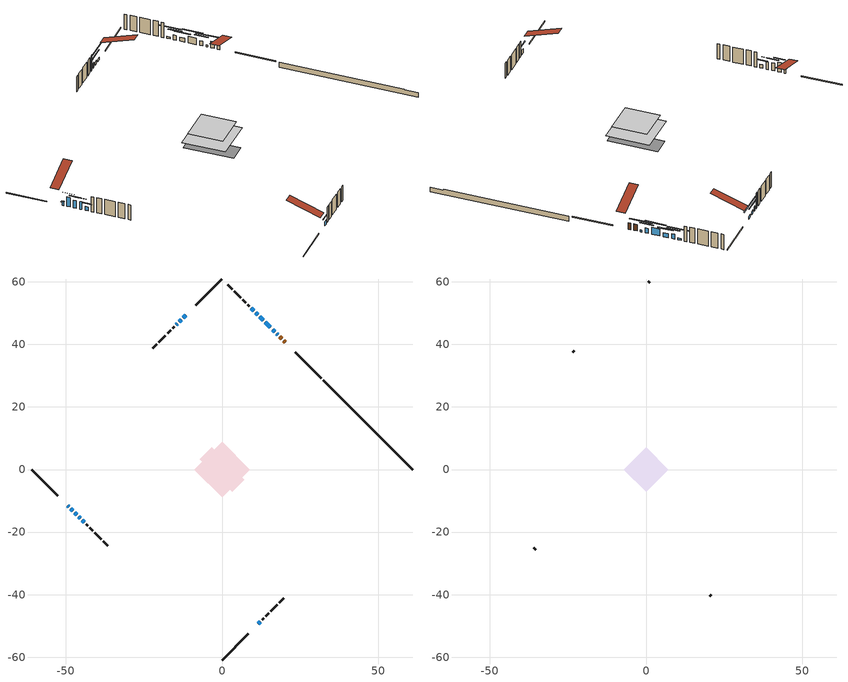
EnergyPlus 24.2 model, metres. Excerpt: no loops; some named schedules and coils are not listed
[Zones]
conditioned space
 floor outside (Floor1 construction): -3.39,0 0,3.39 3.39,0 0,-3.39 z1.01
 floor adiabatic (AdiabaticFloorConstruction): -8.91,0 0,8.91 8.91,0 0,-8.91 z3.45
 floor foundation (Slab1 construction): -7.11,3.22 -3.22,7.11 7.11,-3.22 3.22,-7.11 z-0.64
 wall outside (RimJoist1 construction): 0,-60.86 8.37,-52.5 / -60.86,0 -52.5,-8.37 / 0,60.86 -8.37,52.5 / 31.75,29.12 23.38,37.48 z1.01:1.31
 wall outside (AdiabaticWallConstruction 1): 20.24,40.62 19.76,41.11 / 19.1,41.76 18.42,42.44 z1.01:3.04
 wall outside (AdiabaticWallConstruction): -49.35,-11.51 -49.03,-11.83 / 13.1,47.76 12.02,48.84 / -44.68,-16.18 -44.03,-16.83 z1.01:2.23; 17.77,43.09 17.44,43.42 / 10.07,50.8 9.42,51.45 z1.01:1.62; 16.79,44.07 16.14,44.72 / 11.37,49.49 10.72,50.14 / -14.33,46.53 -14.66,46.21 z1.01:2.54; 15.48,45.38 13.76,47.1 z1.01:3.14; 11.51,-49.35 12.16,-48.71 z1.01:2.38; -11.51,49.35 -12.37,48.49 z1.01:1.77; -48.37,-12.49 -47.73,-13.14 z1.01:4.06; -47.07,-13.79 -46.42,-14.44 / -45.77,-15.1 -45.33,-15.53 z1.01:3.45; -13.03,47.84 -13.68,47.19 z1.01:2.08
 wall outside (Wall1 construction): 12.81,-48.05 13.29,-47.57 / -43.37,-17.49 -42.89,-17.97 / -15.31,45.55 -15.79,45.07 / 8.76,52.1 8.28,52.58 z1.01:5.89
 wall outside (Wall2 construction): 13.95,-46.91 14.9,-45.96 / -42.24,-18.63 -41.28,-19.58 / -16.45,44.41 -17.4,43.46 / 7.62,53.24 6.67,54.19 z1.01:5.89
 wall outside (Wall3 construction): 15.56,-45.3 17.67,-43.2 / -40.63,-20.24 -38.52,-22.34 / -18.06,42.8 -20.17,40.7 / 6.01,54.85 3.91,56.96 z1.01:5.89
 wall outside (Wall4 construction): 18.32,-42.54 19.7,-41.16 / -37.86,-23 -36.49,-24.37 / -20.82,40.04 -22.2,38.66 / 3.25,57.61 1.88,58.99 z1.01:5.89
 wall foundation (FoundationWall1 construction): 32.4,28.46,-0.64 32.4,28.46,1.01 58.02,2.85,1.01 58.02,2.85,0.78 60.86,0,0.78 60.86,0,-0.64
 window (WindowConstruction 13): -49.35,-11.51 -49.03,-11.83 z1.01:2.23
 window (WindowConstruction 7): 17.77,43.1 17.44,43.42 z1.01:1.62
 window (WindowConstruction 8): 16.79,44.08 16.14,44.72 z1.01:2.53
 window (WindowConstruction 9): 15.48,45.38 13.76,47.1 z1.01:3.14
 window (WindowConstruction 10): 13.1,47.76 12.03,48.84 z1.01:2.23
 window (WindowConstruction 11): 11.51,-49.35 12.16,-48.71 z1.01:2.38
 window (WindowConstruction 12): 11.37,49.49 10.72,50.14 z1.01:2.53
 window (WindowConstruction 14): -11.51,49.35 -12.37,48.49 z1.01:1.77
 window (WindowConstruction): -48.37,-12.49 -47.73,-13.14 z1.01:4.06
 window (WindowConstruction 1): -47.07,-13.79 -46.42,-14.44 z1.01:3.45
 window (WindowConstruction 2): -45.77,-15.1 -45.34,-15.53 z1.01:3.45
 window (WindowConstruction 3): -44.68,-16.18 -44.03,-16.83 z1.01:2.23
 window (WindowConstruction 4): -13.03,47.83 -13.68,47.19 z1.01:2.08
 window (WindowConstruction 5): -14.33,46.53 -14.66,46.21 z1.01:2.53
 window (WindowConstruction 6): 10.06,50.8 9.42,51.44 z1.01:1.62
 door (Door): 20.24,40.62 19.76,41.11 z1.01:3.04
 door (Door 1): 19.1,41.76 18.42,42.44 z1.01:3.04
 ceiling adiabatic (AdiabaticFloorConstruction): 0,-8.91 8.91,0 0,8.91 -8.91,0 z3.45
attic - vented
 floor to conditioned space (Floor2 construction Reversed): -7.12,0 0,7.12 7.12,0 0,-7.12 z5.89
 wall outside (Wall5 construction): 20.36,-40.51 20.92,-39.95 / -35.83,-25.03 -35.27,-25.59 / -22.86,38.01 -23.42,37.45 / 1.22,59.64 0.66,60.21 z1.01:5.89
 roof outside (Roof1 construction): 10.85,-50.01,5.89 3.92,-43.07,9.16 2.09,-44.9,9.16 9.02,-51.84,5.89; -50.01,-10.85,5.89 -43.07,-3.92,9.16 -44.9,-2.09,9.16 -51.84,-9.02,5.89; -10.85,50.01,5.89 -3.92,43.07,9.16 -2.09,44.9,9.16 -9.02,51.84,5.89; 20.9,39.97,5.89 13.96,33.03,9.16 15.79,31.2,9.16 22.72,38.14,5.89
shading: -48.9,-11.96 -49.48,-11.38 -49.91,-11.81 -49.33,-12.39 z2.41; 15.29,45.58 19.93,40.94 20.14,41.15 15.5,45.79 z4.67; 15.07,45.8 17.86,43 18.07,43.21 15.28,46.01 z4.05; 12.47,48.4 16.78,44.09 16.99,44.3 12.68,48.61 z4.97; 10.95,49.91 14.18,46.68 14.39,46.9 11.16,50.12 z3.75; 13.23,-47.63 10.43,-50.43 10.5,-50.49 13.3,-47.7 z3.9; 9.65,51.22 12.44,48.42 12.65,48.63 9.86,51.43 z4.05; -14.96,45.9 -8.92,51.94 -8.99,52.01 -15.02,45.97 z5.43; -46.86,-14 -49.24,-11.63 -49.3,-11.69 -46.93,-14.06 z5.28; -45.56,-15.3 -47.93,-12.93 -48,-13 -45.63,-15.37 z4.67; -44.47,-16.39 -46.63,-14.23 -46.69,-14.3 -44.54,-16.45 z4.67; -43.17,-17.69 -45.54,-15.32 -45.75,-15.53 -43.38,-17.9 z3.45; -15.18,45.68 -11.52,49.34 -11.59,49.41 -15.25,45.75 z4.21; -15.73,45.13 -13.26,47.61 -13.32,47.67 -15.8,45.2 z4.05; 7.26,53.6 12.22,48.64 12.43,48.85 7.47,53.81 z4.67
[Building]
Building 1: Terrain=Suburbs
[Site:Location]
Montreal Mirabel Intl AP_QC: Latitude {deg}=45.68; Longitude {deg}=-74.03; Time Zone {hr}=-5; Elevation {m}=82; Keep Site Location Information=Yes
[Site:GroundTemperature:Shallow]
0.642858, -1.75623, -1.94836, -0.80987, 3.76054, 8.30966, 12.2535, 14.7518, 14.9641, 12.9321, 9.08883, 4.67926
[Site:WaterMainsTemperature]
Calculation Method=Schedule; Temperature Schedule=mains temperature schedule
[Material] Roughness=Rough; Thermal Absorptance=0.9
Name | Thickness {m} | Conductivity {W/m-K} | Density {kg/m3} | Specific Heat {J/kg-K} | Solar Absorptance | Visible Absorptance
asphalt or fiberglass shingles | 0.00635 | 0.162714 | 1121.4 | 1465.45 | 0.84 | 0.84
ceiling loosefill ins | 0.169333 | 0.0480833 | 16.02 | 1046.75 | 0.7 | 0.7
ceiling stud and cavity | 0.1397 | 0.0827291 | 65.682 | 1177.47 | 0.7 | 0.7
concrete 4.0 in. | 0.1016 | 1.803125 | 2242.8 | 837.4 | 0.7 | 0.7
concrete 8.0 in. | 0.2032 | 1.803125 | 2242.8 | 837.4 | 0.7 | 0.7
door material | 0.04445 | 0.0451087 | 512.64 | 1214.23 | 0.7 | 0.7
door material 1 | 0.04445 | 0.327969 | 512.64 | 1214.23 | 0.7 | 0.7
exterior vertical ins | 0.0354312 | 0.029427 | 32.04 | 1214.23 | 0.7 | 0.7
floor covering | 0.0127 | 0.0433444 | 54.468 | 1339.84 | 0.6 | 0.6
floor rigid ins; wall rigid ins | 0.051816 | 0.029427 | 32.04 | 1214.23 | 0.7 | 0.7
floor rigid ins 1; wall rigid ins 1 | 0.512978 | 0.029427 | 32.04 | 1214.23 | 0.7 | 0.7
floor stud and cavity | 0.1397 | 0.0872611 | 92.3553 | 1139.71 | 0.7 | 0.7
floor stud and cavity 1 | 0.1397 | 1.75129 | 37.0049 | 1207.88 | 0.7 | 0.7
furniture material conditioned space 1 | 0.1524 | 0.115458 | 640.8 | 1214.23 | 0.6 | 0.6
gypsum board | 0.0127 | 0.160291 | 801 | 837.4 | 0.6 | 0.6
gypsum board 1 | 0.0127 | 0.160291 | 801 | 837.4 | 0.7 | 0.7
osb sheathing 0.5 in. | 0.0127 | 0.115458 | 512.64 | 1214.23 | 0.7 | 0.7
osb sheathing 0.75 in. | 0.01905 | 0.115458 | 512.64 | 1214.23 | 0.7 | 0.7
rim joist stud and cavity | 0.0508 | 0.137084 | 50.32683 | 1063.81 | 0.6 | 0.6
wall stud and cavity | 0.1397 | 0.146924 | 139.0536 | 1170.24 | 0.7 | 0.7
wall stud and cavity 1 | 0.1397 | 0.0929022 | 139.0536 | 1170.24 | 0.7 | 0.7
wall stud and cavity 2 | 0.1397 | 0.179096 | 139.0536 | 1170.24 | 0.7 | 0.7
wall stud and cavity 3 | 0.1397 | 0.183656 | 139.0536 | 1170.24 | 0.7 | 0.7
wall stud and cavity 4 | 0.0889 | 6.1454 | 50.32683 | 1063.81 | 0.6 | 0.6
wall stud and cavity 5 | 0.0889 | 0.380278 | 52.3479 | 1209.89 | 0.7 | 0.7
wall stud and cavity 6 | 0.0889 | 0.391764 | 83.0341 | 1211.67 | 0.7 | 0.7
wood siding | 0.0254 | 0.102417 | 544.68 | 1172.36 | 0 | 0
wood siding 1 | 0.00254 | 0.102417 | 544.68 | 1172.36 | 0 | 0
wood siding 2; wood siding 3; wood siding 4 | 0.0254 | 0.102417 | 544.68 | 1172.36 | 0.7 | 0.7
[WindowMaterial:SimpleGlazingSystem]
Name | U-Factor {W/m2-K} | Solar Heat Gain Coefficient
WindowMaterial | 2.92587 | 0.62
WindowMaterial 1 | 2.93098 | 0.61
WindowMaterial 10 | 2.946882 | 0.58
WindowMaterial 11 | 2.94348 | 0.59
WindowMaterial 12 | 4.35673 | 0.64
WindowMaterial 13 | 2.96562 | 0.56
WindowMaterial 2 | 2.97187 | 0.56
WindowMaterial 3 | 3.02126 | 0.48
WindowMaterial 4 | 2.958238 | 0.57
WindowMaterial 5 | 3.01842 | 0.49
WindowMaterial 6 | 2.99571 | 0.51
WindowMaterial 7 | 3.03376 | 0.42
WindowMaterial 8 | 2.91168 | 0.65
WindowMaterial 9 | 2.92474 | 0.62
[Construction]
AdiabaticFloorConstruction: floor stud and cavity 1, floor rigid ins 1, osb sheathing 0.75 in., floor covering
AdiabaticWallConstruction: wood siding 3, wall rigid ins 1, wall stud and cavity 5, gypsum board
AdiabaticWallConstruction 1: wood siding 4, wall rigid ins 1, wall stud and cavity 5, gypsum board
Door: door material
Door 1: door material 1
Floor1 construction: floor stud and cavity, floor rigid ins, osb sheathing 0.75 in., floor covering
Floor2 construction Reversed: gypsum board, ceiling stud and cavity, ceiling loosefill ins
FoundationWall1 construction: concrete 8.0 in., gypsum board 1
furniture construction conditioned space 1: furniture material conditioned space 1
PartitionWallConstruction: gypsum board, wall stud and cavity 6, gypsum board
RimJoist1 construction: wood siding 2, rim joist stud and cavity
Roof1 construction: asphalt or fiberglass shingles
Slab1 construction: concrete 4.0 in.
Wall1 construction: wood siding, wall rigid ins, osb sheathing 0.5 in., wall stud and cavity, gypsum board
Wall2 construction: wood siding, wall rigid ins, osb sheathing 0.5 in., wall stud and cavity 1, gypsum board
Wall3 construction: wood siding, wall rigid ins, osb sheathing 0.5 in., wall stud and cavity 2, gypsum board
Wall4 construction: wood siding, wall rigid ins, osb sheathing 0.5 in., wall stud and cavity 3, gypsum board
Wall5 construction: wood siding 1, wall stud and cavity 4
WindowConstruction: WindowMaterial
WindowConstruction 1: WindowMaterial 1
WindowConstruction 10: WindowMaterial 9
WindowConstruction 11: WindowMaterial 10
WindowConstruction 12: WindowMaterial 11
WindowConstruction 13: WindowMaterial 12
WindowConstruction 14: WindowMaterial 13
WindowConstruction 2: WindowMaterial 2
WindowConstruction 3: WindowMaterial 3
WindowConstruction 4: WindowMaterial 4
WindowConstruction 5; WindowConstruction 8: WindowMaterial 5
WindowConstruction 6: WindowMaterial 6
WindowConstruction 7: WindowMaterial 7
WindowConstruction 9: WindowMaterial 8
[Zone] Multiplier=1; Part of Total Floor Area=Yes
Name | Volume {m3}
attic - vented | 53.8312
conditioned space | 597.8
[Space]
Name | Zone | Volume {m3}
attic - vented 1 | attic - vented | 53.8312
conditioned space 1 | conditioned space | 597.8
[ZoneInfiltration:EffectiveLeakageArea]
infil attic - vented 1: Zone or Space=attic - vented 1; Schedule=Always On Discrete; Effective Air Leakage Area {cm2}=4680.92; Stack Coefficient=0.00056649; Wind Coefficient=1.60811e-05
[ZoneMixing]
whole house fan mix: Zone or Space=attic - vented; Schedule=Always On Continuous; Design Flow Rate Calculation Method=Flow/Zone; Design Flow Rate {m3/s}=0; Source Zone or Space=conditioned space
[SurfaceProperty:ExposedFoundationPerimeter]
Slab1: Exposed Perimeter Calculation Method=TotalExposedPerimeter; Total Exposed Perimeter {m}=40.246
[InternalMass] Zone or ZoneList=conditioned space; Space or SpaceList=conditioned space 1
Name | Construction | Surface Area {m2}
furniture mass conditioned space 1 | furniture construction conditioned space 1 | 104.824
partition wall mass | PartitionWallConstruction | 262.06
[Lights]
interior lighting: Zone or ZoneList or Space or SpaceList=conditioned space 1; Schedule=interior lighting schedule; Design Level Calculation Method=LightingLevel; Lighting Level {W}=343.2; Return Air Fraction=0; Fraction Radiant=0.6; Fraction Visible=0.2; Fraction Replaceable=1
[People]
occupants: Zone or ZoneList or Space or SpaceList=conditioned space 1; Number of People Schedule=occupants schedule; Number of People Calculation Method=People; Number of People=3; Fraction Radiant=0.314171; Sensible Heat Fraction=0.56303; Activity Level Schedule=occupants activity schedule; Carbon Dioxide Generation Rate {m3/s-W}=0; Enable ASHRAE 55 Comfort Warnings=No; Mean Radiant Temperature Calculation Type=EnclosureAveraged
[ElectricEquipment] Zone or ZoneList or Space or SpaceList=conditioned space 1; Design Level Calculation Method=EquipmentLevel
Name | Schedule | Design Level {W} | Fraction Latent | Fraction Radiant | Fraction Lost
clothes dryer | clothes dryer schedule | 140.772 | 0.015 | 0.081 | 0.85
clothes washer | clothes washer schedule | 32.1985 | 0.03 | 0.162 | 0.7
cooking range | cooking range schedule | 215.147 | 0.08 | 0.432 | 0.2
dishwasher | dishwasher schedule | 66.8632 | 0.3 | 0.18 | 0.4
fridge | fridge schedule | 72.9452 | 0 | 0.6 | 0
mech vent house fan | mech vent house fan schedule | 880 | 0 | 0 | 1
mech vent house fan cfis | mech vent house fan cfis schedule | 0 | 0 | 0 | 0
misc plug loads | misc plug loads schedule | 494.7 | 0.045 | 0.513 | 0.1
whole house fan | Always On Discrete | 0 | 0 | 0 | 1
[OtherEquipment] Zone or ZoneList or Space or SpaceList=conditioned space 1; Design Level Calculation Method=EquipmentLevel
Name | Fuel Type | Schedule | Design Level {W} | Fraction Latent | Fraction Radiant | Fraction Lost
clothes dryer 1 | Electricity | clothes dryer schedule | 0 | 0.015 | 0.081 | 0.85
cooking range 1 | Electricity | cooking range schedule | 0 | 0.08 | 0.432 | 0.2
general water use latent | None | general water use schedule | 62.594 | 1 | 0 | 0
general water use sensible | None | general water use schedule | -61.6891 | 0 | 0.6 | 0
mech vent house fan latent load | None | Always On Discrete | 0 | 1 | 0 | 0
mech vent house fan sensible load | None | Always On Discrete | 0 | 0 | 0 | 0
water heater energy adjustment1 | Electricity | Always On Discrete | 0.01 | 0 | 0 | 1
[ZoneInfiltration:DesignFlowRate] Zone or ZoneList or Space or SpaceList=conditioned space 1; Schedule=Always On Discrete; Design Flow Rate Calculation Method=Flow/Zone; Design Flow Rate {m3/s}=0
infil flow; natural vent flow; whole house fan flow
[ZoneControl:Thermostat]
conditioned space Thermostat: Zone or ZoneList=conditioned space; Control Type Schedule=conditioned space Thermostat Schedule; Control 1=conditioned space temperature setpoint; Temperature Difference Between Cutout And Setpoint {deltaC}=0
[ThermostatSetpoint:DualSetpoint]
conditioned space temperature setpoint: Heating Setpoint Temperature Schedule=heating setpoint; Cooling Setpoint Temperature Schedule=cooling setpoint
[AirLoopHVAC:UnitarySystem]
unit heater unitary system: Control Type=Load; Controlling Zone or Thermostat Location=conditioned space; Dehumidification Control Type=None; Availability Schedule=Always On Discrete; Supply Fan=unit heater supply fan; Fan Placement=BlowThrough; Supply Air Fan Operating Mode Schedule=unit heater auto fan schedule; Heating Coil=unit heater htg coil; DX Heating Coil Sizing Ratio=1; Use DOAS DX Cooling Coil=No; Minimum Supply Air Temperature {C}=2; Latent Load Control=SensibleOnlyLoadControl; Cooling Supply Air Flow Rate Method=None; Heating Supply Air Flow Rate Method=SupplyAirFlowRate; Heating Supply Air Flow Rate {m3/s}=0.00141584; No Load Supply Air Flow Rate Method=SupplyAirFlowRate; No Load Supply Air Flow Rate {m3/s}=0; No Load Supply Air Flow Rate Control Set To Low Speed=Yes; Maximum Supply Air Temperature {C}=48.8889; Maximum Outdoor Dry-Bulb Temperature for Supplemental Heater Operation {C}=21; Ancillary On-Cycle Electric Power {W}=0; Ancillary Off-Cycle Electric Power {W}=0
[Zone equipment]
conditioned space: electric baseboard, unit heater unitary system
[Foundation:Kiva]
Foundation Kiva 1: Initial Indoor Air Temperature {C}=21; Wall Height Above Grade {m}=1.01002; Wall Depth Below Slab {m}=0.2032; Custom Block Material Name 1=exterior vertical ins; Custom Block Depth 1 {m}=1.65; Custom Block X Position 1 {m}=0.2159; Custom Block Z Position 1 {m}=0
[Foundation:Kiva:Settings]
Soil Conductivity {W/m-K}=0.849921; Soil Density {kg/m3}=1842.3; Soil Specific Heat {J/kg-K}=418.7; Ground Solar Absorptivity=0.9; Ground Thermal Absorptivity=0.9; Ground Surface Roughness {m}=0.03; Far-Field Width {m}=40; Deep-Ground Boundary Condition=ZeroFlux; Deep-Ground Depth {m}=40; Minimum Cell Dimension {m}=0.2; Maximum Cell Growth Coefficient=3; Simulation Timestep=Timestep
[Exterior:Lights]
exterior lighting: Schedule=exterior lighting schedule; Design Level {W}=75.6
[EnergyManagementSystem:Sensor] Output:Variable or Output:Meter Index Key=conditioned space
Name | Output:Variable or Output:Meter
conditioned_space_clg_unmet_s | Zone Cooling Setpoint Not Met Time
conditioned_space_htg_unmet_s | Zone Heating Setpoint Not Met Time
fridge_tin_s; tin_s; tin_s_1 | Zone Mean Air Temperature
tout_s | Zone Outdoor Air Drybulb Temperature
win_s | Zone Air Humidity Ratio
[Schedule:Constant]
Name | Hourly Value
Always On Continuous; mech vent house fan schedule; mech vent house fan cfis schedule; Always On Discrete | 1
occupants activity schedule | 117.228
fridge schedule; unit heater auto fan schedule | 0
[Schedule:Week:Daily]
interior lighting schedule Week Rule - Jan1-Jan27: interior lighting schedule day, interior lighting schedule day, interior lighting schedule day, interior lighting schedule day, interior lighting schedule day, interior lighting schedule day, interior lighting schedule day, interior lighting schedule default day, interior lighting schedule default day, interior lighting schedule default day, interior lighting schedule default day, interior lighting schedule default day
interior lighting schedule Week Rule - Jan28-Feb3: interior lighting schedule day, interior lighting schedule day, interior lighting schedule day, interior lighting schedule day, interior lighting schedule day 1, interior lighting schedule day 1, interior lighting schedule day 1, interior lighting schedule default day, interior lighting schedule default day, interior lighting schedule default day, interior lighting schedule default day, interior lighting schedule default day
interior lighting schedule Week Rule - Feb4-Feb24: interior lighting schedule day 1, interior lighting schedule day 1, interior lighting schedule day 1, interior lighting schedule day 1, interior lighting schedule day 1, interior lighting schedule day 1, interior lighting schedule day 1, interior lighting schedule default day, interior lighting schedule default day, interior lighting schedule default day, interior lighting schedule default day, interior lighting schedule default day
interior lighting schedule Week Rule - Feb25-Mar3: interior lighting schedule day 1, interior lighting schedule day 1, interior lighting schedule day 1, interior lighting schedule day 1, interior lighting schedule day 2, interior lighting schedule day 2, interior lighting schedule day 2, interior lighting schedule default day, interior lighting schedule default day, interior lighting schedule default day, interior lighting schedule default day, interior lighting schedule default day
interior lighting schedule Week Rule - Mar4-Mar31: interior lighting schedule day 2, interior lighting schedule day 2, interior lighting schedule day 2, interior lighting schedule day 2, interior lighting schedule day 2, interior lighting schedule day 2, interior lighting schedule day 2, interior lighting schedule default day, interior lighting schedule default day, interior lighting schedule default day, interior lighting schedule default day, interior lighting schedule default day
interior lighting schedule Week Rule - Apr1-Apr28: interior lighting schedule day 3, interior lighting schedule day 3, interior lighting schedule day 3, interior lighting schedule day 3, interior lighting schedule day 3, interior lighting schedule day 3, interior lighting schedule day 3, interior lighting schedule default day, interior lighting schedule default day, interior lighting schedule default day, interior lighting schedule default day, interior lighting schedule default day
interior lighting schedule Week Rule - Apr29-May5: interior lighting schedule day 3, interior lighting schedule day 3, interior lighting schedule day 4, interior lighting schedule day 4, interior lighting schedule day 4, interior lighting schedule day 4, interior lighting schedule day 4, interior lighting schedule default day, interior lighting schedule default day, interior lighting schedule default day, interior lighting schedule default day, interior lighting schedule default day
interior lighting schedule Week Rule - May6-May26: interior lighting schedule day 4, interior lighting schedule day 4, interior lighting schedule day 4, interior lighting schedule day 4, interior lighting schedule day 4, interior lighting schedule day 4, interior lighting schedule day 4, interior lighting schedule default day, interior lighting schedule default day, interior lighting schedule default day, interior lighting schedule default day, interior lighting schedule default day
interior lighting schedule Week Rule - May27-Jun2: interior lighting schedule day 4, interior lighting schedule day 4, interior lighting schedule day 4, interior lighting schedule day 4, interior lighting schedule day 4, interior lighting schedule day 5, interior lighting schedule day 5, interior lighting schedule default day, interior lighting schedule default day, interior lighting schedule default day, interior lighting schedule default day, interior lighting schedule default day
interior lighting schedule Week Rule - Jun3-Jun30: interior lighting schedule day 5, interior lighting schedule day 5, interior lighting schedule day 5, interior lighting schedule day 5, interior lighting schedule day 5, interior lighting schedule day 5, interior lighting schedule day 5, interior lighting schedule default day, interior lighting schedule default day, interior lighting schedule default day, interior lighting schedule default day, interior lighting schedule default day
interior lighting schedule Week Rule - Jul1-Jul28: interior lighting schedule day 6, interior lighting schedule day 6, interior lighting schedule day 6, interior lighting schedule day 6, interior lighting schedule day 6, interior lighting schedule day 6, interior lighting schedule day 6, interior lighting schedule default day, interior lighting schedule default day, interior lighting schedule default day, interior lighting schedule default day, interior lighting schedule default day
interior lighting schedule Week Rule - Jul29-Aug4: interior lighting schedule day 6, interior lighting schedule day 6, interior lighting schedule day 6, interior lighting schedule day 7, interior lighting schedule day 7, interior lighting schedule day 7, interior lighting schedule day 7, interior lighting schedule default day, interior lighting schedule default day, interior lighting schedule default day, interior lighting schedule default day, interior lighting schedule default day
interior lighting schedule Week Rule - Aug5-Aug25: interior lighting schedule day 7, interior lighting schedule day 7, interior lighting schedule day 7, interior lighting schedule day 7, interior lighting schedule day 7, interior lighting schedule day 7, interior lighting schedule day 7, interior lighting schedule default day, interior lighting schedule default day, interior lighting schedule default day, interior lighting schedule default day, interior lighting schedule default day
interior lighting schedule Week Rule - Aug26-Sep1: interior lighting schedule day 7, interior lighting schedule day 7, interior lighting schedule day 7, interior lighting schedule day 7, interior lighting schedule day 7, interior lighting schedule day 7, interior lighting schedule day 8, interior lighting schedule default day, interior lighting schedule default day, interior lighting schedule default day, interior lighting schedule default day, interior lighting schedule default day
interior lighting schedule Week Rule - Sep2-Sep29: interior lighting schedule day 8, interior lighting schedule day 8, interior lighting schedule day 8, interior lighting schedule day 8, interior lighting schedule day 8, interior lighting schedule day 8, interior lighting schedule day 8, interior lighting schedule default day, interior lighting schedule default day, interior lighting schedule default day, interior lighting schedule default day, interior lighting schedule default day
interior lighting schedule Week Rule - Sep30-Oct6: interior lighting schedule day 8, interior lighting schedule day 9, interior lighting schedule day 9, interior lighting schedule day 9, interior lighting schedule day 9, interior lighting schedule day 9, interior lighting schedule day 9, interior lighting schedule default day, interior lighting schedule default day, interior lighting schedule default day, interior lighting schedule default day, interior lighting schedule default day
interior lighting schedule Week Rule - Oct7-Oct27: interior lighting schedule day 9, interior lighting schedule day 9, interior lighting schedule day 9, interior lighting schedule day 9, interior lighting schedule day 9, interior lighting schedule day 9, interior lighting schedule day 9, interior lighting schedule default day, interior lighting schedule default day, interior lighting schedule default day, interior lighting schedule default day, interior lighting schedule default day
interior lighting schedule Week Rule - Oct28-Nov3: interior lighting schedule day 9, interior lighting schedule day 9, interior lighting schedule day 9, interior lighting schedule day 9, interior lighting schedule day 10, interior lighting schedule day 10, interior lighting schedule day 10, interior lighting schedule default day, interior lighting schedule default day, interior lighting schedule default day, interior lighting schedule default day, interior lighting schedule default day
interior lighting schedule Week Rule - Nov4-Nov24: interior lighting schedule day 10, interior lighting schedule day 10, interior lighting schedule day 10, interior lighting schedule day 10, interior lighting schedule day 10, interior lighting schedule day 10, interior lighting schedule day 10, interior lighting schedule default day, interior lighting schedule default day, interior lighting schedule default day, interior lighting schedule default day, interior lighting schedule default day
interior lighting schedule Week Rule - Nov25-Dec1: interior lighting schedule day 10, interior lighting schedule day 10, interior lighting schedule day 10, interior lighting schedule day 10, interior lighting schedule day 10, interior lighting schedule day 10, interior lighting schedule day 11, interior lighting schedule default day, interior lighting schedule default day, interior lighting schedule default day, interior lighting schedule default day, interior lighting schedule default day
interior lighting schedule Week Rule - Dec2-Dec31: interior lighting schedule day 11, interior lighting schedule day 11, interior lighting schedule day 11, interior lighting schedule day 11, interior lighting schedule day 11, interior lighting schedule day 11, interior lighting schedule day 11, interior lighting schedule default day, interior lighting schedule default day, interior lighting schedule default day, interior lighting schedule default day, interior lighting schedule default day
occupants schedule Week Rule - Jan1-Dec31: occupants schedule day, occupants schedule day, occupants schedule day, occupants schedule day, occupants schedule day, occupants schedule day, occupants schedule day, occupants schedule default day, occupants schedule default day, occupants schedule default day, occupants schedule default day, occupants schedule default day
clothes dryer schedule Week Rule - Jan1-Dec31: clothes dryer schedule day, clothes dryer schedule day, clothes dryer schedule day, clothes dryer schedule day, clothes dryer schedule day, clothes dryer schedule day, clothes dryer schedule day, clothes dryer schedule default day, clothes dryer schedule default day, clothes dryer schedule default day, clothes dryer schedule default day, clothes dryer schedule default day
clothes washer schedule Week Rule - Jan1-Dec31: clothes washer schedule day, clothes washer schedule day, clothes washer schedule day, clothes washer schedule day, clothes washer schedule day, clothes washer schedule day, clothes washer schedule day, clothes washer schedule default day, clothes washer schedule default day, clothes washer schedule default day, clothes washer schedule default day, clothes washer schedule default day
cooking range schedule Week Rule - Jan1-Dec31: cooking range schedule day, cooking range schedule day, cooking range schedule day, cooking range schedule day, cooking range schedule day, cooking range schedule day, cooking range schedule day, cooking range schedule default day, cooking range schedule default day, cooking range schedule default day, cooking range schedule default day, cooking range schedule default day
dishwasher schedule Week Rule - Jan1-Dec31: dishwasher schedule day, dishwasher schedule day, dishwasher schedule day, dishwasher schedule day, dishwasher schedule day, dishwasher schedule day, dishwasher schedule day, dishwasher schedule default day, dishwasher schedule default day, dishwasher schedule default day, dishwasher schedule default day, dishwasher schedule default day
misc plug loads schedule Week Rule - Jan1-Dec31: misc plug loads schedule day, misc plug loads schedule day, misc plug loads schedule day, misc plug loads schedule day, misc plug loads schedule day, misc plug loads schedule day, misc plug loads schedule day, misc plug loads schedule default day, misc plug loads schedule default day, misc plug loads schedule default day, misc plug loads schedule default day, misc plug loads schedule default day
general water use schedule Week Rule - Jan1-Dec31: general water use schedule day, general water use schedule day, general water use schedule day, general water use schedule day, general water use schedule day, general water use schedule day, general water use schedule day, general water use schedule default day, general water use schedule default day, general water use schedule default day, general water use schedule default day, general water use schedule default day
exterior lighting schedule Week Rule - Jan1-Jan27: exterior lighting schedule day, exterior lighting schedule day, exterior lighting schedule day, exterior lighting schedule day, exterior lighting schedule day, exterior lighting schedule day, exterior lighting schedule day, exterior lighting schedule default day, exterior lighting schedule default day, exterior lighting schedule default day, exterior lighting schedule default day, exterior lighting schedule default day
exterior lighting schedule Week Rule - Jan28-Feb3: exterior lighting schedule day, exterior lighting schedule day, exterior lighting schedule day, exterior lighting schedule day, exterior lighting schedule day 1, exterior lighting schedule day 1, exterior lighting schedule day 1, exterior lighting schedule default day, exterior lighting schedule default day, exterior lighting schedule default day, exterior lighting schedule default day, exterior lighting schedule default day
exterior lighting schedule Week Rule - Feb4-Feb24: exterior lighting schedule day 1, exterior lighting schedule day 1, exterior lighting schedule day 1, exterior lighting schedule day 1, exterior lighting schedule day 1, exterior lighting schedule day 1, exterior lighting schedule day 1, exterior lighting schedule default day, exterior lighting schedule default day, exterior lighting schedule default day, exterior lighting schedule default day, exterior lighting schedule default day
exterior lighting schedule Week Rule - Feb25-Mar3: exterior lighting schedule day 1, exterior lighting schedule day 1, exterior lighting schedule day 1, exterior lighting schedule day 1, exterior lighting schedule day 2, exterior lighting schedule day 2, exterior lighting schedule day 2, exterior lighting schedule default day, exterior lighting schedule default day, exterior lighting schedule default day, exterior lighting schedule default day, exterior lighting schedule default day
exterior lighting schedule Week Rule - Mar4-Mar31: exterior lighting schedule day 2, exterior lighting schedule day 2, exterior lighting schedule day 2, exterior lighting schedule day 2, exterior lighting schedule day 2, exterior lighting schedule day 2, exterior lighting schedule day 2, exterior lighting schedule default day, exterior lighting schedule default day, exterior lighting schedule default day, exterior lighting schedule default day, exterior lighting schedule default day
exterior lighting schedule Week Rule - Apr1-Apr28: exterior lighting schedule day 3, exterior lighting schedule day 3, exterior lighting schedule day 3, exterior lighting schedule day 3, exterior lighting schedule day 3, exterior lighting schedule day 3, exterior lighting schedule day 3, exterior lighting schedule default day, exterior lighting schedule default day, exterior lighting schedule default day, exterior lighting schedule default day, exterior lighting schedule default day
exterior lighting schedule Week Rule - Apr29-May5: exterior lighting schedule day 3, exterior lighting schedule day 3, exterior lighting schedule day 4, exterior lighting schedule day 4, exterior lighting schedule day 4, exterior lighting schedule day 4, exterior lighting schedule day 4, exterior lighting schedule default day, exterior lighting schedule default day, exterior lighting schedule default day, exterior lighting schedule default day, exterior lighting schedule default day
exterior lighting schedule Week Rule - May6-May26: exterior lighting schedule day 4, exterior lighting schedule day 4, exterior lighting schedule day 4, exterior lighting schedule day 4, exterior lighting schedule day 4, exterior lighting schedule day 4, exterior lighting schedule day 4, exterior lighting schedule default day, exterior lighting schedule default day, exterior lighting schedule default day, exterior lighting schedule default day, exterior lighting schedule default day
exterior lighting schedule Week Rule - May27-Jun2: exterior lighting schedule day 4, exterior lighting schedule day 4, exterior lighting schedule day 4, exterior lighting schedule day 4, exterior lighting schedule day 4, exterior lighting schedule day 5, exterior lighting schedule day 5, exterior lighting schedule default day, exterior lighting schedule default day, exterior lighting schedule default day, exterior lighting schedule default day, exterior lighting schedule default day
[Schedule:Year]
interior lighting schedule: interior lighting schedule Week Rule - Jan1-Jan27, 1, 1, 1, 27, interior lighting schedule Week Rule - Jan28-Feb3, 1, 28, 2, 3, interior lighting schedule Week Rule - Feb4-Feb24, 2, 4, 2, 24, interior lighting schedule Week Rule - Feb25-Mar3, 2, 25, 3, 3, interior lighting schedule Week Rule - Mar4-Mar31, 3, 4, 3, 31, interior lighting schedule Week Rule - Apr1-Apr28, 4, 1, 4, 28, interior lighting schedule Week Rule - Apr29-May5, 4, 29, 5, 5, interior lighting schedule Week Rule - May6-May26, 5, 6, 5, 26, interior lighting schedule Week Rule - May27-Jun2, 5, 27, 6, 2, interior lighting schedule Week Rule - Jun3-Jun30, 6, 3, 6, 30, interior lighting schedule Week Rule - Jul1-Jul28, 7, 1, 7, 28, interior lighting schedule Week Rule - Jul29-Aug4, 7, 29, 8, 4, interior lighting schedule Week Rule - Aug5-Aug25, 8, 5, 8, 25, interior lighting schedule Week Rule - Aug26-Sep1, 8, 26, 9, 1, interior lighting schedule Week Rule - Sep2-Sep29, 9, 2, 9, 29, interior lighting schedule Week Rule - Sep30-Oct6, 9, 30, 10, 6, interior lighting schedule Week Rule - Oct7-Oct27, 10, 7, 10, 27, interior lighting schedule Week Rule - Oct28-Nov3, 10, 28, 11, 3, interior lighting schedule Week Rule - Nov4-Nov24, 11, 4, 11, 24, interior lighting schedule Week Rule - Nov25-Dec1, 11, 25, 12, 1, interior lighting schedule Week Rule - Dec2-Dec31, 12, 2, 12, 31
occupants schedule: occupants schedule Week Rule - Jan1-Dec31, 1, 1, 12, 31
clothes dryer schedule: clothes dryer schedule Week Rule - Jan1-Dec31, 1, 1, 12, 31
clothes washer schedule: clothes washer schedule Week Rule - Jan1-Dec31, 1, 1, 12, 31
cooking range schedule: cooking range schedule Week Rule - Jan1-Dec31, 1, 1, 12, 31
dishwasher schedule: dishwasher schedule Week Rule - Jan1-Dec31, 1, 1, 12, 31
misc plug loads schedule: misc plug loads schedule Week Rule - Jan1-Dec31, 1, 1, 12, 31
general water use schedule: general water use schedule Week Rule - Jan1-Dec31, 1, 1, 12, 31
exterior lighting schedule: exterior lighting schedule Week Rule - Jan1-Jan27, 1, 1, 1, 27, exterior lighting schedule Week Rule - Jan28-Feb3, 1, 28, 2, 3, exterior lighting schedule Week Rule - Feb4-Feb24, 2, 4, 2, 24, exterior lighting schedule Week Rule - Feb25-Mar3, 2, 25, 3, 3, exterior lighting schedule Week Rule - Mar4-Mar31, 3, 4, 3, 31, exterior lighting schedule Week Rule - Apr1-Apr28, 4, 1, 4, 28, exterior lighting schedule Week Rule - Apr29-May5, 4, 29, 5, 5, exterior lighting schedule Week Rule - May6-May26, 5, 6, 5, 26, exterior lighting schedule Week Rule - May27-Jun2, 5, 27, 6, 2, exterior lighting schedule Week Rule - Jun3-Jun30, 6, 3, 6, 30, exterior lighting schedule Week Rule - Jul1-Jul28, 7, 1, 7, 28, exterior lighting schedule Week Rule - Jul29-Aug4, 7, 29, 8, 4, exterior lighting schedule Week Rule - Aug5-Aug25, 8, 5, 8, 25, exterior lighting schedule Week Rule - Aug26-Sep1, 8, 26, 9, 1, exterior lighting schedule Week Rule - Sep2-Sep29, 9, 2, 9, 29, exterior lighting schedule Week Rule - Sep30-Oct6, 9, 30, 10, 6, exterior lighting schedule Week Rule - Oct7-Oct27, 10, 7, 10, 27, exterior lighting schedule Week Rule - Oct28-Nov3, 10, 28, 11, 3, exterior lighting schedule Week Rule - Nov4-Nov24, 11, 4, 11, 24, exterior lighting schedule Week Rule - Nov25-Dec1, 11, 25, 12, 1, exterior lighting schedule Week Rule - Dec2-Dec31, 12, 2, 12, 31
[Schedule:Compact]
conditioned space Thermostat Schedule: Through: 12/31, For: AllDays, Until: 24:00, 4
mains temperature schedule: Through: 01/01, For: AllDays, Until: 24:00, 5.61444, Through: 01/02, For: AllDays, Until: 24:00, 5.535, Through: 01/03, For: AllDays, Until: 24:00, 5.45667, Through: 01/04, For: AllDays, Until: 24:00, 5.37944, Through: 01/05, For: AllDays, Until: 24:00, 5.30333, Through: 01/06, For: AllDays, Until: 24:00, 5.22889, Through: 01/07, For: AllDays, Until: 24:00, 5.15611, Through: 01/08, For: AllDays, Until: 24:00, 5.08389, Through: 01/09, For: AllDays, Until: 24:00, 5.01333, Through: 01/10, For: AllDays, Until: 24:00, 4.94444, Through: 01/11, For: AllDays, Until: 24:00, 4.87667, Through: 01/12, For: AllDays, Until: 24:00, 4.81056, Through: 01/13, For: AllDays, Until: 24:00, 4.74556, Through: 01/14, For: AllDays, Until: 24:00, 4.68222, Through: 01/15, For: AllDays, Until: 24:00, 4.62056, Through: 01/16, For: AllDays, Until: 24:00, 4.56, Through: 01/17, For: AllDays, Until: 24:00, 4.50111, Through: 01/18, For: AllDays, Until: 24:00, 4.44389, Through: 01/19, For: AllDays, Until: 24:00, 4.38778, Through: 01/20, For: AllDays, Until: 24:00, 4.33389, Through: 01/21, For: AllDays, Until: 24:00, 4.28111, Through: 01/22, For: AllDays, Until: 24:00, 4.23, Through: 01/23, For: AllDays, Until: 24:00, 4.18056, Through: 01/24, For: AllDays, Until: 24:00, 4.13278, Through: 01/25, For: AllDays, Until: 24:00, 4.08667, Through: 01/26, For: AllDays, Until: 24:00, 4.04222, Through: 01/27, For: AllDays, Until: 24:00, 3.99944, Through: 01/28, For: AllDays, Until: 24:00, 3.95833, Through: 01/29, For: AllDays, Until: 24:00, 3.91889, Through: 01/30, For: AllDays, Until: 24:00, 3.88111, Through: 01/31, For: AllDays, Until: 24:00, 3.845, Through: 02/01, For: AllDays, Until: 24:00, 3.81056, Through: 02/02, For: AllDays, Until: 24:00, 3.77778, Through: 02/03, For: AllDays, Until: 24:00, 3.74722, Through: 02/04, For: AllDays, Until: 24:00, 3.71833, Through: 02/05, For: AllDays, Until: 24:00, 3.69056, Through: 02/06, For: AllDays, Until: 24:00, 3.66556, Through: 02/07, For: AllDays, Until: 24:00, 3.64167, Through: 02/08, For: AllDays, Until: 24:00, 3.61944, Through: 02/09, For: AllDays, Until: 24:00, 3.59944, Through: 02/10, For: AllDays, Until: 24:00, 3.58111, Through: 02/11, For: AllDays, Until: 24:00, 3.56444, Through: 02/12, For: AllDays, Until: 24:00, 3.55, Through: 02/13, For: AllDays, Until: 24:00, 3.53667, Through: 02/14, For: AllDays, Until: 24:00, 3.52556, Through: 02/15, For: AllDays, Until: 24:00, 3.51667, Through: 02/16, For: AllDays, Until: 24:00, 3.50889, Through: 02/17, For: AllDays, Until: 24:00, 3.50333, Through: 02/18, For: AllDays, Until: 24:00, 3.49944, Through: 02/19, For: AllDays, Until: 24:00, 3.49778, Through: 02/20, For: AllDays, Until: 24:00, 3.49778, Through: 02/21, For: AllDays, Until: 24:00, 3.49944, Through: 02/22, For: AllDays, Until: 24:00, 3.50278, Through: 02/23, For: AllDays, Until: 24:00, 3.50833, Through: 02/24, For: AllDays, Until: 24:00, 3.515, Through: 02/25, For: AllDays, Until: 24:00, 3.52444, Through: 02/26, For: AllDays, Until: 24:00, 3.535, Through: 02/27, For: AllDays, Until: 24:00, 3.54778, Through: 02/28, For: AllDays, Until: 24:00, 3.56222, Through: 03/01, For: AllDays, Until: 24:00, 3.57833, Through: 03/02, For: AllDays, Until: 24:00, 3.59667, Through: 03/03, For: AllDays, Until: 24:00, 3.61667, Through: 03/04, For: AllDays, Until: 24:00, 3.63833, Through: 03/05, For: AllDays, Until: 24:00, 3.66167, Through: 03/06, For: AllDays, Until: 24:00, 3.68667, Through: 03/07, For: AllDays, Until: 24:00, 3.71389, Through: 03/08, For: AllDays, Until: 24:00, 3.74278, Through: 03/09, For: AllDays, Until: 24:00, 3.77333, Through: 03/10, For: AllDays, Until: 24:00, 3.80556, Through: 03/11, For: AllDays, Until: 24:00, 3.83944, Through: 03/12, For: AllDays, Until: 24:00, 3.87556, Through: 03/13, For: AllDays, Until: 24:00, 3.91278, Through: 03/14, For: AllDays, Until: 24:00, 3.95222, Through: 03/15, For: AllDays, Until: 24:00, 3.99278, Through: 03/16, For: AllDays, Until: 24:00, 4.03556, Through: 03/17, For: AllDays, Until: 24:00, 4.08, Through: 03/18, For: AllDays, Until: 24:00, 4.12556, Through: 03/19, For: AllDays, Until: 24:00, 4.17333, Through: 03/20, For: AllDays, Until: 24:00, 4.22278, Through: 03/21, For: AllDays, Until: 24:00, 4.27333, Through: 03/22, For: AllDays, Until: 24:00, 4.32556, Through: 03/23, For: AllDays, Until: 24:00, 4.38, Through: 03/24, For: AllDays, Until: 24:00, 4.43556, Through: 03/25, For: AllDays, Until: 24:00, 4.49222, Through: 03/26, For: AllDays, Until: 24:00, 4.55111, Through: 03/27, For: AllDays, Until: 24:00, 4.61111, Through: 03/28, For: AllDays, Until: 24:00, 4.67278, Through: 03/29, For: AllDays, Until: 24:00, 4.73611, Through: 03/30, For: AllDays, Until: 24:00, 4.80056, Through: 03/31, For: AllDays, Until: 24:00, 4.86667, Through: 04/01, For: AllDays, Until: 24:00, 4.93444, Through: 04/02, For: AllDays, Until: 24:00, 5.00333, Through: 04/03, For: AllDays, Until: 24:00, 5.07333, Through: 04/04, For: AllDays, Until: 24:00, 5.145, Through: 04/05, For: AllDays, Until: 24:00, 5.21833, Through: 04/06, For: AllDays, Until: 24:00, 5.29222, Through: 04/07, For: AllDays, Until: 24:00, 5.36778, Through: 04/08, For: AllDays, Until: 24:00, 5.445, Through: 04/09, For: AllDays, Until: 24:00, 5.52333, Through: 04/10, For: AllDays, Until: 24:00, 5.60222, Through: 04/11, For: AllDays, Until: 24:00, 5.68278, Through: 04/12, For: AllDays, Until: 24:00, 5.765, Through: 04/13, For: AllDays, Until: 24:00, 5.84778, Through: 04/14, For: AllDays, Until: 24:00, 5.93167, Through: 04/15, For: AllDays, Until: 24:00, 6.01722, Through: 04/16, For: AllDays, Until: 24:00, 6.10333, Through: 04/17, For: AllDays, Until: 24:00, 6.19056, Through: 04/18, For: AllDays, Until: 24:00, 6.27889, Through: 04/19, For: AllDays, Until: 24:00, 6.36833, Through: 04/20, For: AllDays, Until: 24:00, 6.45833, Through: 04/21, For: AllDays, Until: 24:00, 6.55, Through: 04/22, For: AllDays, Until: 24:00, 6.64222, Through: 04/23, For: AllDays, Until: 24:00, 6.735, Through: 04/24, For: AllDays, Until: 24:00, 6.82944, Through: 04/25, For: AllDays, Until: 24:00, 6.92389, Through: 04/26, For: AllDays, Until: 24:00, 7.01944, Through: 04/27, For: AllDays, Until: 24:00, 7.11611, Through: 04/28, For: AllDays, Until: 24:00, 7.21333, Through: 04/29, For: AllDays, Until: 24:00, 7.31111, Through: 04/30, For: AllDays, Until: 24:00, 7.41, Through: 05/01, For: AllDays, Until: 24:00, 7.50944, Through: 05/02, For: AllDays, Until: 24:00, 7.60889, Through: 05/03, For: AllDays, Until: 24:00, 7.71, Through: 05/04, For: AllDays, Until: 24:00, 7.81111, Through: 05/05, For: AllDays, Until: 24:00, 7.91278, Through: 05/06, For: AllDays, Until: 24:00, 8.015, Through: 05/07, For: AllDays, Until: 24:00, 8.11778, Through: 05/08, For: AllDays, Until: 24:00, 8.22056, Through: 05/09, For: AllDays, Until: 24:00, 8.32444, Through: 05/10, For: AllDays, Until: 24:00, 8.42833, Through: 05/11, For: AllDays, Until: 24:00, 8.53278, Through: 05/12, For: AllDays, Until: 24:00, 8.63722, Through: 05/13, For: AllDays, Until: 24:00, 8.74222, Through: 05/14, For: AllDays, Until: 24:00, 8.84778, Through: 05/15, For: AllDays, Until: 24:00, 8.95333, Through: 05/16, For: AllDays, Until: 24:00, 9.05889, Through: 05/17, For: AllDays, Until: 24:00, 9.165, Through: 05/18, For: AllDays, Until: 24:00, 9.27111, Through: 05/19, For: AllDays, Until: 24:00, 9.37722, Through: 05/20, For: AllDays, Until: 24:00, 9.48389, Through: 05/21, For: AllDays, Until: 24:00, 9.59, Through: 05/22, For: AllDays, Until: 24:00, 9.69667, Through: 05/23, For: AllDays, Until: 24:00, 9.80278, Through: 05/24, For: AllDays, Until: 24:00, 9.90944, Through: 05/25, For: AllDays, Until: 24:00, 10.0156, Through: 05/26, For: AllDays, Until: 24:00, 10.1217, Through: 05/27, For: AllDays, Until: 24:00, 10.2278, Through: 05/28, For: AllDays, Until: 24:00, 10.3339, Through: 05/29, For: AllDays, Until: 24:00, 10.4394, Through: 05/30, For: AllDays, Until: 24:00, 10.545, Through: 05/31, For: AllDays, Until: 24:00, 10.65, Through: 06/01, For: AllDays, Until: 24:00, 10.755, Through: 06/02, For: AllDays, Until: 24:00, 10.86, Through: 06/03, For: AllDays, Until: 24:00, 10.9639, Through: 06/04, For: AllDays, Until: 24:00, 11.0678, Through: 06/05, For: AllDays, Until: 24:00, 11.1717, Through: 06/06, For: AllDays, Until: 24:00, 11.2744, Through: 06/07, For: AllDays, Until: 24:00, 11.3772, Through: 06/08, For: AllDays, Until: 24:00, 11.4789, Through: 06/09, For: AllDays, Until: 24:00, 11.5806, Through: 06/10, For: AllDays, Until: 24:00, 11.6817, Through: 06/11, For: AllDays, Until: 24:00, 11.7822, Through: 06/12, For: AllDays, Until: 24:00, 11.8817, Through: 06/13, For: AllDays, Until: 24:00, 11.9811, Through: 06/14, For: AllDays, Until: 24:00, 12.0794, Through: 06/15, For: AllDays, Until: 24:00, 12.1772, Through: 06/16, For: AllDays, Until: 24:00, 12.2739, Through: 06/17, For: AllDays, Until: 24:00, 12.37, Through: 06/18, For: AllDays, Until: 24:00, 12.4656, Through: 06/19, For: AllDays, Until: 24:00, 12.56, Through: 06/20, For: AllDays, Until: 24:00, 12.6539, Through: 06/21, For: AllDays, Until: 24:00, 12.7467, Through: 06/22, For: AllDays, Until: 24:00, 12.8389, Through: 06/23, For: AllDays, Until: 24:00, 12.93, Through: 06/24, For: AllDays, Until: 24:00, 13.02, Through: 06/25, For: AllDays, Until: 24:00, 13.1089, Through: 06/26, For: AllDays, Until: 24:00, 13.1972, Through: 06/27, For: AllDays, Until: 24:00, 13.2839, Through: 06/28, For: AllDays, Until: 24:00, 13.37, Through: 06/29, For: AllDays, Until: 24:00, 13.455, Through: 06/30, For: AllDays, Until: 24:00, 13.5383, Through: 07/01, For: AllDays, Until: 24:00, 13.6211, Through: 07/02, For: AllDays, Until: 24:00, 13.7028, Through: 07/03, For: AllDays, Until: 24:00, 13.7828, Through: 07/04, For: AllDays, Until: 24:00, 13.8617, Through: 07/05, For: AllDays, Until: 24:00, 13.9394, Through: 07/06, For: AllDays, Until: 24:00, 14.0161, Through: 07/07, For: AllDays, Until: 24:00, 14.0911, Through: 07/08, For: AllDays, Until: 24:00, 14.165, Through: 07/09, For: AllDays, Until: 24:00, 14.2378, Through: 07/10, For: AllDays, Until: 24:00, 14.3089, Through: 07/11, For: AllDays, Until: 24:00, 14.3789, Through: 07/12, For: AllDays, Until: 24:00, 14.4472, Through: 07/13, For: AllDays, Until: 24:00, 14.5144, Through: 07/14, For: AllDays, Until: 24:00, 14.58, Through: 07/15, For: AllDays, Until: 24:00, 14.6444, Through: 07/16, For: AllDays, Until: 24:00, 14.7072, Through: 07/17, For: AllDays, Until: 24:00, 14.7683, Through: 07/18, For: AllDays, Until: 24:00, 14.8278, Through: 07/19, For: AllDays, Until: 24:00, 14.8861, Through: 07/20, For: AllDays, Until: 24:00, 14.9428, Through: 07/21, For: AllDays, Until: 24:00, 14.9978, Through: 07/22, For: AllDays, Until: 24:00, 15.0517, Through: 07/23, For: AllDays, Until: 24:00, 15.1033, Through: 07/24, For: AllDays, Until: 24:00, 15.1539, Through: 07/25, For: AllDays, Until: 24:00, 15.2028, Through: 07/26, For: AllDays, Until: 24:00, 15.2494, Through: 07/27, For: AllDays, Until: 24:00, 15.295, Through: 07/28, For: AllDays, Until: 24:00, 15.3389, Through: 07/29, For: AllDays, Until: 24:00, 15.3811, Through: 07/30, For: AllDays, Until: 24:00, 15.4211, Through: 07/31, For: AllDays, Until: 24:00, 15.46, Through: 08/01, For: AllDays, Until: 24:00, 15.4972, Through: 08/02, For: AllDays, Until: 24:00, 15.5322, Through: 08/03, For: AllDays, Until: 24:00, 15.5656, Through: 08/04, For: AllDays, Until: 24:00, 15.5978, Through: 08/05, For: AllDays, Until: 24:00, 15.6278, Through: 08/06, For: AllDays, Until: 24:00, 15.6561, Through: 08/07, For: AllDays, Until: 24:00, 15.6822, Through: 08/08, For: AllDays, Until: 24:00, 15.7072, Through: 08/09, For: AllDays, Until: 24:00, 15.73, Through: 08/10, For: AllDays, Until: 24:00, 15.7511, Through: 08/11, For: AllDays, Until: 24:00, 15.7706, Through: 08/12, For: AllDays, Until: 24:00, 15.7883, Through: 08/13, For: AllDays, Until: 24:00, 15.8039, Through: 08/14, For: AllDays, Until: 24:00, 15.8178, Through: 08/15, For: AllDays, Until: 24:00, 15.83, Through: 08/16, For: AllDays, Until: 24:00, 15.84, Through: 08/17, For: AllDays, Until: 24:00, 15.8489, Through: 08/18, For: AllDays, Until: 24:00, 15.8556, Through: 08/19, For: AllDays, Until: 24:00, 15.86, Through: 08/20, For: AllDays, Until: 24:00, 15.8633, Through: 08/21, For: AllDays, Until: 24:00, 15.8644, Through: 08/22, For: AllDays, Until: 24:00, 15.8633, Through: 08/23, For: AllDays, Until: 24:00, 15.8611, Through: 08/24, For: AllDays, Until: 24:00, 15.8567, Through: 08/25, For: AllDays, Until: 24:00, 15.8506, Through: 08/26, For: AllDays, Until: 24:00, 15.8428, Through: 08/27, For: AllDays, Until: 24:00, 15.8328, Through: 08/28, For: AllDays, Until: 24:00, 15.8211, Through: 08/29, For: AllDays, Until: 24:00, 15.8078, Through: 08/30, For: AllDays, Until: 24:00, 15.7922, Through: 08/31, For: AllDays, Until: 24:00, 15.7756, Through: 09/01, For: AllDays, Until: 24:00, 15.7567, Through: 09/02, For: AllDays, Until: 24:00, 15.7356, Through: 09/03, For: AllDays, Until: 24:00, 15.7133, Through: 09/04, For: AllDays, Until: 24:00, 15.6889, Through: 09/05, For: AllDays, Until: 24:00, 15.6628, Through: 09/06, For: AllDays, Until: 24:00, 15.635, Through: 09/07, For: AllDays, Until: 24:00, 15.6056, Through: 09/08, For: AllDays, Until: 24:00, 15.5744, Through: 09/09, For: AllDays, Until: 24:00, 15.5411, Through: 09/10, For: AllDays, Until: 24:00, 15.5061, Through: 09/11, For: AllDays, Until: 24:00, 15.47, Through: 09/12, For: AllDays, Until: 24:00, 15.4317, Through: 09/13, For: AllDays, Until: 24:00, 15.3917, Through: 09/14, For: AllDays, Until: 24:00, 15.35, Through: 09/15, For: AllDays, Until: 24:00, 15.3067, Through: 09/16, For: AllDays, Until: 24:00, 15.2617, Through: 09/17, For: AllDays, Until: 24:00, 15.215, Through: 09/18, For: AllDays, Until: 24:00, 15.1667, Through: 09/19, For: AllDays, Until: 24:00, 15.1167, Through: 09/20, For: AllDays, Until: 24:00, 15.065, Through: 09/21, For: AllDays, Until: 24:00, 15.0122, Through: 09/22, For: AllDays, Until: 24:00, 14.9572, Through: 09/23, For: AllDays, Until: 24:00, 14.9011, Through: 09/24, For: AllDays, Until: 24:00, 14.8433, Through: 09/25, For: AllDays, Until: 24:00, 14.7839, Through: 09/26, For: AllDays, Until: 24:00, 14.7233, Through: 09/27, For: AllDays, Until: 24:00, 14.6606, Through: 09/28, For: AllDays, Until: 24:00, 14.5972, Through: 09/29, For: AllDays, Until: 24:00, 14.5317, Through: 09/30, For: AllDays, Until: 24:00, 14.465, Through: 10/01, For: AllDays, Until: 24:00, 14.3967, Through: 10/02, For: AllDays, Until: 24:00, 14.3272, Through: 10/03, For: AllDays, Until: 24:00, 14.2567, Through: 10/04, For: AllDays, Until: 24:00, 14.1844, Through: 10/05, For: AllDays, Until: 24:00, 14.1106, Through: 10/06, For: AllDays, Until: 24:00, 14.0356, Through: 10/07, For: AllDays, Until: 24:00, 13.9594, Through: 10/08, For: AllDays, Until: 24:00, 13.8822, Through: 10/09, For: AllDays, Until: 24:00, 13.8033, Through: 10/10, For: AllDays, Until: 24:00, 13.7233, Through: 10/11, For: AllDays, Until: 24:00, 13.6422, Through: 10/12, For: AllDays, Until: 24:00, 13.56, Through: 10/13, For: AllDays, Until: 24:00, 13.4767, Through: 10/14, For: AllDays, Until: 24:00, 13.3922, Through: 10/15, For: AllDays, Until: 24:00, 13.3067, Through: 10/16, For: AllDays, Until: 24:00, 13.22, Through: 10/17, For: AllDays, Until: 24:00, 13.1322, Through: 10/18, For: AllDays, Until: 24:00, 13.0433, Through: 10/19, For: AllDays, Until: 24:00, 12.9533, Through: 10/20, For: AllDays, Until: 24:00, 12.8628, Through: 10/21, For: AllDays, Until: 24:00, 12.7711, Through: 10/22, For: AllDays, Until: 24:00, 12.6783, Through: 10/23, For: AllDays, Until: 24:00, 12.585, Through: 10/24, For: AllDays, Until: 24:00, 12.4906, Through: 10/25, For: AllDays, Until: 24:00, 12.395, Through: 10/26, For: AllDays, Until: 24:00, 12.2994, Through: 10/27, For: AllDays, Until: 24:00, 12.2022, Through: 10/28, For: AllDays, Until: 24:00, 12.105, Through: 10/29, For: AllDays, Until: 24:00, 12.0067, Through: 10/30, For: AllDays, Until: 24:00, 11.9078, Through: 10/31, For: AllDays, Until: 24:00, 11.8083, Through: 11/01, For: AllDays, Until: 24:00, 11.7078, Through: 11/02, For: AllDays, Until: 24:00, 11.6072, Through: 11/03, For: AllDays, Until: 24:00, 11.5056, Through: 11/04, For: AllDays, Until: 24:00, 11.4039, Through: 11/05, For: AllDays, Until: 24:00, 11.3011, Through: 11/06, For: AllDays, Until: 24:00, 11.1983, Through: 11/07, For: AllDays, Until: 24:00, 11.095, Through: 11/08, For: AllDays, Until: 24:00, 10.9911, Through: 11/09, For: AllDays, Until: 24:00, 10.8872, Through: 11/10, For: AllDays, Until: 24:00, 10.7822, Through: 11/11, For: AllDays, Until: 24:00, 10.6778, Through: 11/12, For: AllDays, Until: 24:00, 10.5722, Through: 11/13, For: AllDays, Until: 24:00, 10.4672, Through: 11/14, For: AllDays, Until: 24:00, 10.3611, Through: 11/15, For: AllDays, Until: 24:00, 10.2556, Through: 11/16, For: AllDays, Until: 24:00, 10.1494, Through: 11/17, For: AllDays, Until: 24:00, 10.0433, Through: 11/18, For: AllDays, Until: 24:00, 9.93722, Through: 11/19, For: AllDays, Until: 24:00, 9.83056, Through: 11/20, For: AllDays, Until: 24:00, 9.72444, Through: 11/21, For: AllDays, Until: 24:00, 9.61778, Through: 11/22, For: AllDays, Until: 24:00, 9.51167, Through: 11/23, For: AllDays, Until: 24:00, 9.405, Through: 11/24, For: AllDays, Until: 24:00, 9.29889, Through: 11/25, For: AllDays, Until: 24:00, 9.19278, Through: 11/26, For: AllDays, Until: 24:00, 9.08667, Through: 11/27, For: AllDays, Until: 24:00, 8.98111, Through: 11/28, For: AllDays, Until: 24:00, 8.875, Through: 11/29, For: AllDays, Until: 24:00, 8.77, Through: 11/30, For: AllDays, Until: 24:00, 8.665, Through: 12/01, For: AllDays, Until: 24:00, 8.56, Through: 12/02, For: AllDays, Until: 24:00, 8.45556, Through: 12/03, For: AllDays, Until: 24:00, 8.35111, Through: 12/04, For: AllDays, Until: 24:00, 8.24778, Through: 12/05, For: AllDays, Until: 24:00, 8.14444, Through: 12/06, For: AllDays, Until: 24:00, 8.04167, Through: 12/07, For: AllDays, Until: 24:00, 7.93889, Through: 12/08, For: AllDays, Until: 24:00, 7.83722, Through: 12/09, For: AllDays, Until: 24:00, 7.73611, Through: 12/10, For: AllDays, Until: 24:00, 7.63556, Through: 12/11, For: AllDays, Until: 24:00, 7.535, Through: 12/12, For: AllDays, Until: 24:00, 7.43556, Through: 12/13, For: AllDays, Until: 24:00, 7.33667, Through: 12/14, For: AllDays, Until: 24:00, 7.23889, Through: 12/15, For: AllDays, Until: 24:00, 7.14167, Through: 12/16, For: AllDays, Until: 24:00, 7.045, Through: 12/17, For: AllDays, Until: 24:00, 6.94889, Through: 12/18, For: AllDays, Until: 24:00, 6.85389, Through: 12/19, For: AllDays, Until: 24:00, 6.75944, Through: 12/20, For: AllDays, Until: 24:00, 6.66611, Through: 12/21, For: AllDays, Until: 24:00, 6.57389, Through: 12/22, For: AllDays, Until: 24:00, 6.48222, Through: 12/23, For: AllDays, Until: 24:00, 6.39167, Through: 12/24, For: AllDays, Until: 24:00, 6.30222, Through: 12/25, For: AllDays, Until: 24:00, 6.21333, Through: 12/26, For: AllDays, Until: 24:00, 6.12611, Through: 12/27, For: AllDays, Until: 24:00, 6.03944, Through: 12/28, For: AllDays, Until: 24:00, 5.95389, Through: 12/29, For: AllDays, Until: 24:00, 5.86944, Through: 12/30, For: AllDays, Until: 24:00, 5.78611, Through: 12/31, For: AllDays, Until: 24:00, 5.70444
